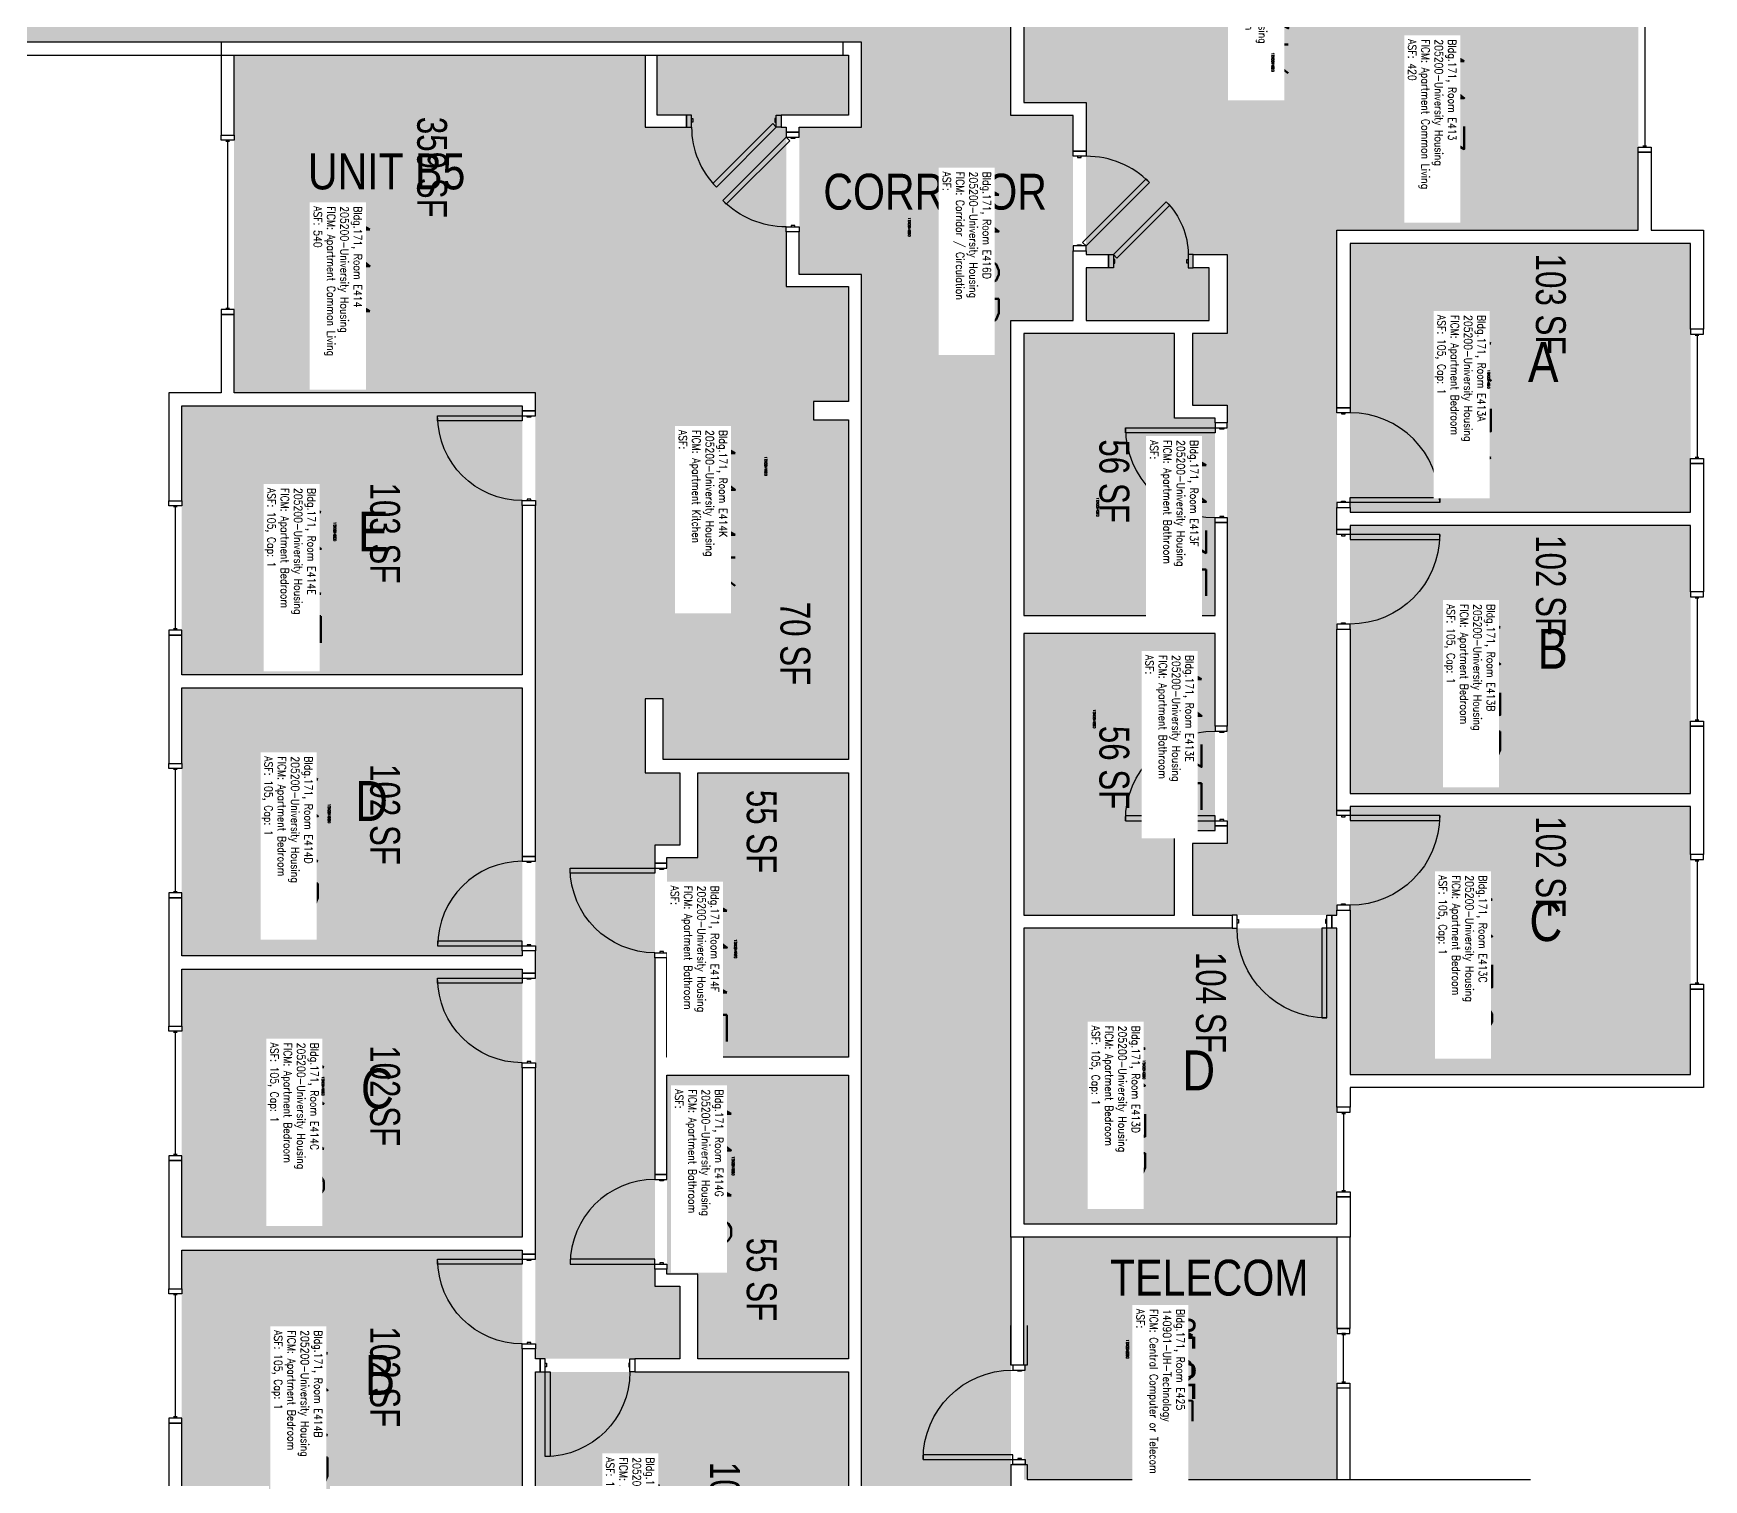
# Model space of a CAD drawing. Header units: inches. Extents: x 9163 to 12690, y -254 to 1288.
# Drawn here: x 12019 to 12690, y 372 to 953 of the extents above; entities that cross this region are included whole.
import ezdxf
from ezdxf.enums import TextEntityAlignment as Align

# ---------------------------------------------------------------- set-up
doc = ezdxf.new("R2010")
doc.units = ezdxf.units.IN
doc.header["$LTSCALE"] = 48
doc.header["$MEASUREMENT"] = 0
for name, color, linetype in [('A-AREA-IDEN', 1, 'Continuous'), ('A-DOOR', 2, 'Continuous'), ('A-GLAZ', 1, 'Continuous'), ('A-IDEN-RNUM', 7, 'Continuous'), ('A-IDEN-SNUM', 4, 'Continuous'), ('A-IDEN-VNUM', 4, 'Continuous'), ('A-ROOM', 1, 'Continuous'), ('A-WALL', 5, 'Continuous'), ('AREA-TEXT', 3, 'Continuous'), ('Rooms-Category-Color', 7, 'Continuous'), ('Rooms-College-Color', 7, 'Continuous'), ('Rooms-Department-Color', 7, 'Continuous'), ('Rooms-Division-Color', 7, 'Continuous'), ('Rooms-Information', 7, 'Continuous')]:
    doc.layers.add(name, color=color, linetype=linetype)
doc.styles.add('AREA', font='arial.ttf', dxfattribs={"width": 0.75, "height": 12})
doc.styles.add('ROOMSNUMBER', font='txt.shx', dxfattribs={"height": 0.03})
doc.styles.add('ROOMVNUMBER', font='simplex.shx', dxfattribs={"width": 0.85})
doc.styles.get("Standard").update_dxf_attribs({"font": 'ARIALN.TTF'})

msp = doc.modelspace()

# ---------------------------------------------------------------- hatches: boundary and pattern name
h = msp.add_hatch()
h.set_pattern_fill('ANSI31', color=256, style=0)
h.set_pattern_definition([(45, (13062.42635, 410.27494), (0.088388348, -0.088388348), [])])
h.paths.add_polyline_path([(12478.48, 741.74), (12478.48, 800.48), (12469.27, 800.48), (12469.27, 741.74)], flags=9)
at = {"layer": 'Rooms-Category-Color', "true_color": 0xadadad}
msp.add_hatch(color=253, dxfattribs=at).paths.add_polyline_path([(11567.83, 967.26), (11567.83, 967.26), (11573.08, 967.26), (11573.08, 955.26), (11586.08, 955.26), (11586.08, 949.26), (11718.14, 949.26), (11718.14, 925.25), (11979.46, 925.25), (11979.46, 949.26), (12351.33, 949.26), (12351.33, 915.16), (12326.33, 915.16), (12326.33, 856.04), (12351.33, 856.04), (12351.33, 233.63), (12411.33, 233.63), (12411.33, 271.26), (12411.33, 837.54), (12436.33, 837.54), (12436.33, 919.86), (12411.33, 919.86), (12411.33, 1009.26), (12297.55, 1009.26), (12297.55, 1034.26), (12215.23, 1034.26), (12215.23, 1009.26), (12031.19, 1009.26), (12031.19, 1034.26), (11948.87, 1034.26), (11948.87, 1009.26), (11567.83, 1009.26)])
at = {"layer": 'Rooms-Category-Color', "true_color": 0x728ef3}
for points in [[(12416.58, 925.11), (12546.71, 925.11), (12546.71, 995.26), (12532.08, 995.26), (12532.08, 1009.26), (12416.58, 1009.26)], [(12546.71, 1009.26), (12546.71, 925.11), (12441.58, 925.11), (12441.58, 863.99), (12450.53, 863.99), (12450.53, 858.74), (12441.58, 858.74), (12441.58, 837.54), (12490.96, 837.54), (12490.96, 858.74), (12484.53, 858.74), (12484.53, 863.99), (12498.21, 863.99), (12498.21, 832.29), (12484.33, 832.29), (12484.33, 803.54), (12498.21, 803.54), (12498.21, 627.51), (12484.33, 627.51), (12484.33, 598.76), (12542.33, 598.76), (12542.33, 873.76), (12663.33, 873.76), (12663.33, 1009.26)], [(12220.33, 420.63), (12220.33, 808.51), (12099.33, 808.51), (12099.33, 944.01), (12264.46, 944.01), (12264.46, 915.16), (12281.08, 915.16), (12281.08, 920.04), (12269.33, 920.04), (12269.33, 944.01), (12346.08, 944.01), (12346.08, 920.04), (12319.08, 920.04), (12319.08, 915.16), (12321.08, 915.16), (12321.08, 851.16), (12346.08, 851.16), (12346.08, 804.96), (12332.08, 804.96), (12332.08, 797.71), (12271.72, 797.71), (12271.72, 685.59), (12264.47, 685.59), (12264.47, 655.96), (12278.33, 655.96), (12278.33, 626.83), (12268.33, 626.83), (12268.33, 449.76), (12278.33, 449.76), (12278.33, 420.63)], [(12684.33, 760.51), (12684.33, 868.51), (12547.58, 868.51), (12547.58, 760.51), (12683.89, 760.52)], [(12416.58, 719.16), (12416.58, 832.29), (12477.08, 832.29), (12477.08, 798.29), (12493.33, 798.29), (12493.33, 719.15)], [(12078.33, 695.26), (12078.33, 803.26), (12215.08, 803.26), (12215.08, 695.26), (12078.77, 695.27)], [(12346.08, 797.71), (12346.08, 661.21), (12271.72, 661.21), (12271.72, 797.71)], [(12684.33, 647.63), (12684.33, 755.26), (12547.6, 755.27), (12547.58, 647.63), (12683.89, 647.64)], [(12493.33, 632.77), (12493.33, 711.9), (12416.58, 711.9), (12416.58, 598.77), (12477.08, 598.76), (12477.08, 632.76)], [(12078.33, 582.38), (12078.33, 690.01), (12215.07, 690.02), (12215.08, 582.38), (12078.77, 582.39)], [(12346.08, 541.77), (12346.08, 655.96), (12285.58, 655.96), (12285.58, 621.96), (12273.21, 621.96), (12273.21, 541.77)], [(12684.33, 642.38), (12684.33, 534.76), (12547.58, 534.76), (12547.6, 642.39), (12683.89, 642.39)], [(12416.58, 474.77), (12542.33, 474.76), (12542.33, 593.51), (12416.58, 593.51)], [(12078.33, 577.13), (12078.33, 469.51), (12215.08, 469.51), (12215.07, 577.14), (12078.77, 577.14)], [(12273.21, 454.63), (12273.21, 534.52), (12346.08, 534.52), (12346.08, 420.64), (12285.58, 420.62), (12285.58, 454.63)], [(12078.33, 464.26), (12078.33, 356.63), (12215.08, 356.63), (12215.07, 464.27), (12078.77, 464.27)], [(12346.08, 296.64), (12220.33, 296.63), (12220.33, 415.38), (12346.08, 415.38)]]:
    msp.add_hatch(color=171, dxfattribs=at).paths.add_polyline_path(points)
at = {"layer": 'Rooms-Category-Color', "true_color": 0xe3c5e1}
msp.add_hatch(color=254, dxfattribs=at).paths.add_polyline_path([(12416.58, 469.51), (12542.33, 469.51), (12542.33, 372.13), (12416.58, 372.13)])
at = {"layer": 'Rooms-College-Color', "true_color": 0xadadad}
for points in [[(11567.83, 967.26), (11567.83, 967.26), (11573.08, 967.26), (11573.08, 955.26), (11586.08, 955.26), (11586.08, 949.26), (11718.14, 949.26), (11718.14, 925.25), (11979.46, 925.25), (11979.46, 949.26), (12351.33, 949.26), (12351.33, 915.16), (12326.33, 915.16), (12326.33, 856.04), (12351.33, 856.04), (12351.33, 233.63), (12411.33, 233.63), (12411.33, 271.26), (12411.33, 837.54), (12436.33, 837.54), (12436.33, 919.86), (12411.33, 919.86), (12411.33, 1009.26), (12297.55, 1009.26), (12297.55, 1034.26), (12215.23, 1034.26), (12215.23, 1009.26), (12031.19, 1009.26), (12031.19, 1034.26), (11948.87, 1034.26), (11948.87, 1009.26), (11567.83, 1009.26)], [(12416.58, 925.11), (12546.71, 925.11), (12546.71, 995.26), (12532.08, 995.26), (12532.08, 1009.26), (12416.58, 1009.26)], [(12546.71, 1009.26), (12546.71, 925.11), (12441.58, 925.11), (12441.58, 863.99), (12450.53, 863.99), (12450.53, 858.74), (12441.58, 858.74), (12441.58, 837.54), (12490.96, 837.54), (12490.96, 858.74), (12484.53, 858.74), (12484.53, 863.99), (12498.21, 863.99), (12498.21, 832.29), (12484.33, 832.29), (12484.33, 803.54), (12498.21, 803.54), (12498.21, 627.51), (12484.33, 627.51), (12484.33, 598.76), (12542.33, 598.76), (12542.33, 873.76), (12663.33, 873.76), (12663.33, 1009.26)], [(12220.33, 420.63), (12220.33, 808.51), (12099.33, 808.51), (12099.33, 944.01), (12264.46, 944.01), (12264.46, 915.16), (12281.08, 915.16), (12281.08, 920.04), (12269.33, 920.04), (12269.33, 944.01), (12346.08, 944.01), (12346.08, 920.04), (12319.08, 920.04), (12319.08, 915.16), (12321.08, 915.16), (12321.08, 851.16), (12346.08, 851.16), (12346.08, 804.96), (12332.08, 804.96), (12332.08, 797.71), (12271.72, 797.71), (12271.72, 685.59), (12264.47, 685.59), (12264.47, 655.96), (12278.33, 655.96), (12278.33, 626.83), (12268.33, 626.83), (12268.33, 449.76), (12278.33, 449.76), (12278.33, 420.63)], [(12684.33, 760.51), (12684.33, 868.51), (12547.58, 868.51), (12547.58, 760.51), (12683.89, 760.52)], [(12416.58, 719.16), (12416.58, 832.29), (12477.08, 832.29), (12477.08, 798.29), (12493.33, 798.29), (12493.33, 719.15)], [(12078.33, 695.26), (12078.33, 803.26), (12215.08, 803.26), (12215.08, 695.26), (12078.77, 695.27)], [(12346.08, 797.71), (12346.08, 661.21), (12271.72, 661.21), (12271.72, 797.71)], [(12684.33, 647.63), (12684.33, 755.26), (12547.6, 755.27), (12547.58, 647.63), (12683.89, 647.64)], [(12493.33, 632.77), (12493.33, 711.9), (12416.58, 711.9), (12416.58, 598.77), (12477.08, 598.76), (12477.08, 632.76)], [(12078.33, 582.38), (12078.33, 690.01), (12215.07, 690.02), (12215.08, 582.38), (12078.77, 582.39)], [(12346.08, 541.77), (12346.08, 655.96), (12285.58, 655.96), (12285.58, 621.96), (12273.21, 621.96), (12273.21, 541.77)], [(12684.33, 642.38), (12684.33, 534.76), (12547.58, 534.76), (12547.6, 642.39), (12683.89, 642.39)], [(12416.58, 474.77), (12542.33, 474.76), (12542.33, 593.51), (12416.58, 593.51)], [(12078.33, 577.13), (12078.33, 469.51), (12215.08, 469.51), (12215.07, 577.14), (12078.77, 577.14)], [(12273.21, 454.63), (12273.21, 534.52), (12346.08, 534.52), (12346.08, 420.64), (12285.58, 420.62), (12285.58, 454.63)], [(12078.33, 464.26), (12078.33, 356.63), (12215.08, 356.63), (12215.07, 464.27), (12078.77, 464.27)], [(12416.58, 469.51), (12542.33, 469.51), (12542.33, 372.13), (12416.58, 372.13)], [(12346.08, 296.64), (12220.33, 296.63), (12220.33, 415.38), (12346.08, 415.38)]]:
    msp.add_hatch(color=253, dxfattribs=at).paths.add_polyline_path(points)
at = {"layer": 'Rooms-Department-Color', "true_color": 0xacacac}
msp.add_hatch(color=253, dxfattribs=at).paths.add_polyline_path([(11567.83, 967.26), (11567.83, 967.26), (11573.08, 967.26), (11573.08, 955.26), (11586.08, 955.26), (11586.08, 949.26), (11718.14, 949.26), (11718.14, 925.25), (11979.46, 925.25), (11979.46, 949.26), (12351.33, 949.26), (12351.33, 915.16), (12326.33, 915.16), (12326.33, 856.04), (12351.33, 856.04), (12351.33, 233.63), (12411.33, 233.63), (12411.33, 271.26), (12411.33, 837.54), (12436.33, 837.54), (12436.33, 919.86), (12411.33, 919.86), (12411.33, 1009.26), (12297.55, 1009.26), (12297.55, 1034.26), (12215.23, 1034.26), (12215.23, 1009.26), (12031.19, 1009.26), (12031.19, 1034.26), (11948.87, 1034.26), (11948.87, 1009.26), (11567.83, 1009.26)])
at = {"layer": 'Rooms-Department-Color', "true_color": 0x604aed}
for points in [[(12416.58, 925.11), (12546.71, 925.11), (12546.71, 995.26), (12532.08, 995.26), (12532.08, 1009.26), (12416.58, 1009.26)], [(12546.71, 1009.26), (12546.71, 925.11), (12441.58, 925.11), (12441.58, 863.99), (12450.53, 863.99), (12450.53, 858.74), (12441.58, 858.74), (12441.58, 837.54), (12490.96, 837.54), (12490.96, 858.74), (12484.53, 858.74), (12484.53, 863.99), (12498.21, 863.99), (12498.21, 832.29), (12484.33, 832.29), (12484.33, 803.54), (12498.21, 803.54), (12498.21, 627.51), (12484.33, 627.51), (12484.33, 598.76), (12542.33, 598.76), (12542.33, 873.76), (12663.33, 873.76), (12663.33, 1009.26)], [(12220.33, 420.63), (12220.33, 808.51), (12099.33, 808.51), (12099.33, 944.01), (12264.46, 944.01), (12264.46, 915.16), (12281.08, 915.16), (12281.08, 920.04), (12269.33, 920.04), (12269.33, 944.01), (12346.08, 944.01), (12346.08, 920.04), (12319.08, 920.04), (12319.08, 915.16), (12321.08, 915.16), (12321.08, 851.16), (12346.08, 851.16), (12346.08, 804.96), (12332.08, 804.96), (12332.08, 797.71), (12271.72, 797.71), (12271.72, 685.59), (12264.47, 685.59), (12264.47, 655.96), (12278.33, 655.96), (12278.33, 626.83), (12268.33, 626.83), (12268.33, 449.76), (12278.33, 449.76), (12278.33, 420.63)], [(12684.33, 760.51), (12684.33, 868.51), (12547.58, 868.51), (12547.58, 760.51), (12683.89, 760.52)], [(12416.58, 719.16), (12416.58, 832.29), (12477.08, 832.29), (12477.08, 798.29), (12493.33, 798.29), (12493.33, 719.15)], [(12078.33, 695.26), (12078.33, 803.26), (12215.08, 803.26), (12215.08, 695.26), (12078.77, 695.27)], [(12346.08, 797.71), (12346.08, 661.21), (12271.72, 661.21), (12271.72, 797.71)], [(12684.33, 647.63), (12684.33, 755.26), (12547.6, 755.27), (12547.58, 647.63), (12683.89, 647.64)], [(12493.33, 632.77), (12493.33, 711.9), (12416.58, 711.9), (12416.58, 598.77), (12477.08, 598.76), (12477.08, 632.76)], [(12078.33, 582.38), (12078.33, 690.01), (12215.07, 690.02), (12215.08, 582.38), (12078.77, 582.39)], [(12346.08, 541.77), (12346.08, 655.96), (12285.58, 655.96), (12285.58, 621.96), (12273.21, 621.96), (12273.21, 541.77)], [(12684.33, 642.38), (12684.33, 534.76), (12547.58, 534.76), (12547.6, 642.39), (12683.89, 642.39)], [(12416.58, 474.77), (12542.33, 474.76), (12542.33, 593.51), (12416.58, 593.51)], [(12078.33, 577.13), (12078.33, 469.51), (12215.08, 469.51), (12215.07, 577.14), (12078.77, 577.14)], [(12273.21, 454.63), (12273.21, 534.52), (12346.08, 534.52), (12346.08, 420.64), (12285.58, 420.62), (12285.58, 454.63)], [(12078.33, 464.26), (12078.33, 356.63), (12215.08, 356.63), (12215.07, 464.27), (12078.77, 464.27)], [(12416.58, 469.51), (12542.33, 469.51), (12542.33, 372.13), (12416.58, 372.13)], [(12346.08, 296.64), (12220.33, 296.63), (12220.33, 415.38), (12346.08, 415.38)]]:
    msp.add_hatch(color=173, dxfattribs=at).paths.add_polyline_path(points)
at = {"layer": 'Rooms-Division-Color', "true_color": 0xadadad}
msp.add_hatch(color=253, dxfattribs=at).paths.add_polyline_path([(11567.83, 967.26), (11567.83, 967.26), (11573.08, 967.26), (11573.08, 955.26), (11586.08, 955.26), (11586.08, 949.26), (11718.14, 949.26), (11718.14, 925.25), (11979.46, 925.25), (11979.46, 949.26), (12351.33, 949.26), (12351.33, 915.16), (12326.33, 915.16), (12326.33, 856.04), (12351.33, 856.04), (12351.33, 233.63), (12411.33, 233.63), (12411.33, 271.26), (12411.33, 837.54), (12436.33, 837.54), (12436.33, 919.86), (12411.33, 919.86), (12411.33, 1009.26), (12297.55, 1009.26), (12297.55, 1034.26), (12215.23, 1034.26), (12215.23, 1009.26), (12031.19, 1009.26), (12031.19, 1034.26), (11948.87, 1034.26), (11948.87, 1009.26), (11567.83, 1009.26)])
at = {"layer": 'Rooms-Division-Color', "true_color": 0x604aed}
for points in [[(12416.58, 925.11), (12546.71, 925.11), (12546.71, 995.26), (12532.08, 995.26), (12532.08, 1009.26), (12416.58, 1009.26)], [(12546.71, 1009.26), (12546.71, 925.11), (12441.58, 925.11), (12441.58, 863.99), (12450.53, 863.99), (12450.53, 858.74), (12441.58, 858.74), (12441.58, 837.54), (12490.96, 837.54), (12490.96, 858.74), (12484.53, 858.74), (12484.53, 863.99), (12498.21, 863.99), (12498.21, 832.29), (12484.33, 832.29), (12484.33, 803.54), (12498.21, 803.54), (12498.21, 627.51), (12484.33, 627.51), (12484.33, 598.76), (12542.33, 598.76), (12542.33, 873.76), (12663.33, 873.76), (12663.33, 1009.26)], [(12220.33, 420.63), (12220.33, 808.51), (12099.33, 808.51), (12099.33, 944.01), (12264.46, 944.01), (12264.46, 915.16), (12281.08, 915.16), (12281.08, 920.04), (12269.33, 920.04), (12269.33, 944.01), (12346.08, 944.01), (12346.08, 920.04), (12319.08, 920.04), (12319.08, 915.16), (12321.08, 915.16), (12321.08, 851.16), (12346.08, 851.16), (12346.08, 804.96), (12332.08, 804.96), (12332.08, 797.71), (12271.72, 797.71), (12271.72, 685.59), (12264.47, 685.59), (12264.47, 655.96), (12278.33, 655.96), (12278.33, 626.83), (12268.33, 626.83), (12268.33, 449.76), (12278.33, 449.76), (12278.33, 420.63)], [(12684.33, 760.51), (12684.33, 868.51), (12547.58, 868.51), (12547.58, 760.51), (12683.89, 760.52)], [(12416.58, 719.16), (12416.58, 832.29), (12477.08, 832.29), (12477.08, 798.29), (12493.33, 798.29), (12493.33, 719.15)], [(12078.33, 695.26), (12078.33, 803.26), (12215.08, 803.26), (12215.08, 695.26), (12078.77, 695.27)], [(12346.08, 797.71), (12346.08, 661.21), (12271.72, 661.21), (12271.72, 797.71)], [(12684.33, 647.63), (12684.33, 755.26), (12547.6, 755.27), (12547.58, 647.63), (12683.89, 647.64)], [(12493.33, 632.77), (12493.33, 711.9), (12416.58, 711.9), (12416.58, 598.77), (12477.08, 598.76), (12477.08, 632.76)], [(12078.33, 582.38), (12078.33, 690.01), (12215.07, 690.02), (12215.08, 582.38), (12078.77, 582.39)], [(12346.08, 541.77), (12346.08, 655.96), (12285.58, 655.96), (12285.58, 621.96), (12273.21, 621.96), (12273.21, 541.77)], [(12684.33, 642.38), (12684.33, 534.76), (12547.58, 534.76), (12547.6, 642.39), (12683.89, 642.39)], [(12416.58, 474.77), (12542.33, 474.76), (12542.33, 593.51), (12416.58, 593.51)], [(12078.33, 577.13), (12078.33, 469.51), (12215.08, 469.51), (12215.07, 577.14), (12078.77, 577.14)], [(12273.21, 454.63), (12273.21, 534.52), (12346.08, 534.52), (12346.08, 420.64), (12285.58, 420.62), (12285.58, 454.63)], [(12078.33, 464.26), (12078.33, 356.63), (12215.08, 356.63), (12215.07, 464.27), (12078.77, 464.27)], [(12416.58, 469.51), (12542.33, 469.51), (12542.33, 372.13), (12416.58, 372.13)], [(12346.08, 296.64), (12220.33, 296.63), (12220.33, 415.38), (12346.08, 415.38)]]:
    msp.add_hatch(color=173, dxfattribs=at).paths.add_polyline_path(points)

# ---------------------------------------------------------------- linework, layer by layer
at = {"layer": 'A-DOOR'}
for points in [[(12283.08, 920.04), (12281.08, 920.04), (12281.08, 915.16), (12283.08, 915.16)], [(12317.08, 920.04), (12319.08, 920.04), (12319.08, 915.16), (12317.08, 915.16)], [(12283.08, 918.66), (12283.58, 918.66), (12283.58, 917.16), (12283.08, 917.16)], [(12317.08, 915.16), (12315.67, 916.58), (12291.63, 892.53), (12293.04, 891.12)], [(12317.08, 918.66), (12316.58, 918.66), (12316.58, 917.16), (12317.08, 917.16)], [(12326.33, 911.13), (12326.33, 913.13), (12321.08, 913.13), (12321.08, 911.13)], [(12321.08, 911.13), (12322.5, 909.72), (12297.04, 884.26), (12295.63, 885.68)], [(12324.58, 911.13), (12324.58, 910.63), (12323.08, 910.63), (12323.08, 911.13)], [(12436.33, 903.48), (12436.33, 905.48), (12441.58, 905.48), (12441.58, 903.48)], [(12438.08, 903.48), (12438.08, 902.98), (12439.58, 902.98), (12439.58, 903.48)], [(12441.58, 867.48), (12440.17, 868.89), (12465.62, 894.35), (12467.04, 892.93)], [(12452.53, 863.99), (12453.95, 862.57), (12475.16, 883.79), (12473.75, 885.2)], [(12326.33, 875.13), (12326.33, 873.13), (12321.08, 873.13), (12321.08, 875.13)], [(12324.58, 875.13), (12324.58, 875.63), (12323.08, 875.63), (12323.08, 875.13)], [(12436.33, 867.48), (12436.33, 865.48), (12441.58, 865.48), (12441.58, 867.48)], [(12438.08, 867.48), (12438.08, 867.98), (12439.58, 867.98), (12439.58, 867.48)], [(12452.53, 858.74), (12450.53, 858.74), (12450.53, 863.99), (12452.53, 863.99)], [(12452.53, 860.49), (12453.03, 860.49), (12453.03, 861.99), (12452.53, 861.99)], [(12482.53, 860.49), (12482.03, 860.49), (12482.03, 861.99), (12482.53, 861.99)], [(12482.53, 858.74), (12484.53, 858.74), (12484.53, 863.99), (12482.53, 863.99)], [(12215.08, 799.26), (12215.08, 797.26), (12181.08, 797.26), (12181.08, 799.26)], [(12220.33, 799.26), (12220.33, 801.26), (12215.08, 801.26), (12215.08, 799.26)], [(12218.58, 799.26), (12218.58, 798.76), (12217.08, 798.76), (12217.08, 799.26)], [(12542.33, 800.51), (12542.33, 802.51), (12547.58, 802.51), (12547.58, 800.51)], [(12544.08, 800.51), (12544.08, 800.01), (12545.58, 800.01), (12545.58, 800.51)], [(12493.33, 794.4), (12493.33, 792.4), (12457.33, 792.4), (12457.33, 794.4)], [(12498.21, 794.4), (12498.21, 796.4), (12493.33, 796.4), (12493.33, 794.4)], [(12496.83, 794.4), (12496.83, 793.9), (12495.33, 793.9), (12495.33, 794.4)], [(12220.33, 765.26), (12220.33, 763.26), (12215.08, 763.26), (12215.08, 765.26)], [(12218.58, 765.26), (12218.58, 765.76), (12217.08, 765.76), (12217.08, 765.26)], [(12544.08, 764.51), (12544.08, 765.01), (12545.58, 765.01), (12545.58, 764.51)], [(12547.58, 764.51), (12547.58, 766.51), (12583.58, 766.51), (12583.58, 764.51)], [(12498.21, 758.4), (12498.21, 756.4), (12493.33, 756.4), (12493.33, 758.4)], [(12496.83, 758.4), (12496.83, 758.9), (12495.33, 758.9), (12495.33, 758.4)], [(12542.33, 764.51), (12542.33, 762.51), (12547.58, 762.51), (12547.58, 764.51)], [(12542.33, 751.63), (12542.33, 753.63), (12547.58, 753.63), (12547.58, 751.63)], [(12544.08, 751.63), (12544.08, 751.13), (12545.58, 751.13), (12545.58, 751.63)], [(12547.58, 751.63), (12547.58, 749.63), (12583.58, 749.63), (12583.58, 751.63)], [(12542.33, 715.63), (12542.33, 713.63), (12547.58, 713.63), (12547.58, 715.63)], [(12544.08, 715.63), (12544.08, 716.13), (12545.58, 716.13), (12545.58, 715.63)], [(12498.21, 672.65), (12498.21, 674.65), (12493.33, 674.65), (12493.33, 672.65)], [(12496.83, 672.65), (12496.83, 672.15), (12495.33, 672.15), (12495.33, 672.65)], [(12493.33, 636.65), (12493.33, 638.65), (12457.33, 638.65), (12457.33, 636.65)], [(12542.33, 638.76), (12542.33, 640.76), (12547.58, 640.76), (12547.58, 638.76)], [(12544.08, 638.76), (12544.08, 638.26), (12545.58, 638.26), (12545.58, 638.76)], [(12547.58, 638.76), (12547.58, 636.76), (12583.58, 636.76), (12583.58, 638.76)], [(12498.21, 636.65), (12498.21, 634.65), (12493.33, 634.65), (12493.33, 636.65)], [(12496.83, 636.65), (12496.83, 637.15), (12495.33, 637.15), (12495.33, 636.65)], [(12220.33, 620.38), (12220.33, 622.38), (12215.08, 622.38), (12215.08, 620.38)], [(12218.58, 620.38), (12218.58, 619.88), (12217.08, 619.88), (12217.08, 620.38)], [(12268.33, 617.66), (12268.33, 615.66), (12234.33, 615.66), (12234.33, 617.66)], [(12273.21, 617.66), (12273.21, 619.66), (12268.33, 619.66), (12268.33, 617.66)], [(12271.83, 617.66), (12271.83, 617.16), (12270.33, 617.16), (12270.33, 617.66)], [(12502.21, 598.76), (12500.21, 598.76), (12500.21, 593.51), (12502.21, 593.51)], [(12538.21, 598.76), (12540.21, 598.76), (12540.21, 593.51), (12538.21, 593.51)], [(12542.33, 602.76), (12542.33, 600.76), (12547.58, 600.76), (12547.58, 602.76)], [(12544.08, 602.76), (12544.08, 603.26), (12545.58, 603.26), (12545.58, 602.76)], [(12502.21, 597.01), (12502.71, 597.01), (12502.71, 595.51), (12502.21, 595.51)], [(12538.21, 593.51), (12536.21, 593.51), (12536.21, 557.51), (12538.21, 557.51)], [(12538.21, 597.01), (12537.71, 597.01), (12537.71, 595.51), (12538.21, 595.51)], [(12215.08, 586.38), (12215.08, 588.38), (12181.08, 588.38), (12181.08, 586.38)], [(12220.33, 586.38), (12220.33, 584.38), (12215.08, 584.38), (12215.08, 586.38)], [(12218.58, 586.38), (12218.58, 586.88), (12217.08, 586.88), (12217.08, 586.38)], [(12273.21, 583.66), (12273.21, 581.66), (12268.33, 581.66), (12268.33, 583.66)], [(12271.83, 583.66), (12271.83, 584.16), (12270.33, 584.16), (12270.33, 583.66)], [(12215.08, 573.51), (12215.08, 571.51), (12181.08, 571.51), (12181.08, 573.51)], [(12220.33, 573.51), (12220.33, 575.51), (12215.08, 575.51), (12215.08, 573.51)], [(12218.58, 573.51), (12218.58, 573.01), (12217.08, 573.01), (12217.08, 573.51)], [(12220.33, 539.51), (12220.33, 537.51), (12215.08, 537.51), (12215.08, 539.51)], [(12218.58, 539.51), (12218.58, 540.01), (12217.08, 540.01), (12217.08, 539.51)], [(12273.21, 492.63), (12273.21, 494.63), (12268.33, 494.63), (12268.33, 492.63)], [(12271.83, 492.63), (12271.83, 492.13), (12270.33, 492.13), (12270.33, 492.63)], [(12215.08, 460.63), (12215.08, 458.63), (12181.08, 458.63), (12181.08, 460.63)], [(12220.33, 460.63), (12220.33, 462.63), (12215.08, 462.63), (12215.08, 460.63)], [(12218.58, 460.63), (12218.58, 460.13), (12217.08, 460.13), (12217.08, 460.63)], [(12268.33, 458.63), (12268.33, 460.63), (12234.33, 460.63), (12234.33, 458.63)], [(12273.21, 458.63), (12273.21, 456.63), (12268.33, 456.63), (12268.33, 458.63)], [(12271.83, 458.63), (12271.83, 459.13), (12270.33, 459.13), (12270.33, 458.63)], [(12220.33, 426.63), (12220.33, 424.63), (12215.08, 424.63), (12215.08, 426.63)], [(12218.58, 426.63), (12218.58, 427.13), (12217.08, 427.13), (12217.08, 426.63)], [(12224.33, 420.63), (12222.33, 420.63), (12222.33, 415.38), (12224.33, 415.38)], [(12224.33, 418.88), (12224.83, 418.88), (12224.83, 417.38), (12224.33, 417.38)], [(12258.33, 418.88), (12257.83, 418.88), (12257.83, 417.38), (12258.33, 417.38)], [(12258.33, 420.63), (12260.33, 420.63), (12260.33, 415.38), (12258.33, 415.38)], [(12417.08, 416.13), (12417.08, 418.13), (12412.08, 418.13), (12412.08, 416.13)], [(12415.58, 416.13), (12415.58, 415.63), (12414.08, 415.63), (12414.08, 416.13)], [(12224.33, 415.38), (12226.33, 415.38), (12226.33, 381.38), (12224.33, 381.38)], [(12412.08, 380.13), (12412.08, 382.13), (12376.08, 382.13), (12376.08, 380.13)], [(12417.08, 380.13), (12417.08, 378.13), (12412.08, 378.13), (12412.08, 380.13)], [(12415.58, 380.13), (12415.58, 380.63), (12414.08, 380.63), (12414.08, 380.13)]]:
    msp.add_lwpolyline(points, close=True, dxfattribs=at)
for centre, radius, start, end in [((12317.08, 915.16), 34, 180, 225), ((12441.58, 867.48), 36, 45, 90), ((12547.58, 764.51), 36, 0, 90), ((12493.33, 794.4), 36, 180, 270), ((12215.08, 586.38), 34, 90, 180), ((12268.33, 458.63), 34, 90, 180)]:
    msp.add_arc(centre, radius, start, end, dxfattribs=at)
at = {"layer": 'A-DOOR', "extrusion": (0, 0, -1)}
for centre, radius, start, end in [((-12321.08, 911.13), 36, 270, 315), ((-12452.53, 863.99), 30, 135, 180), ((-12215.08, 799.26), 34, 270, 0), ((-12547.58, 751.63), 36, 180, 270), ((-12493.33, 636.65), 36, 0, 90), ((-12547.58, 638.76), 36, 180, 270), ((-12268.33, 617.66), 34, 270, 0), ((-12538.21, 593.51), 36, 270, 0), ((-12215.08, 573.51), 34, 270, 0), ((-12215.08, 460.63), 34, 270, 0), ((-12412.08, 380.13), 36, 360, 90), ((-12224.33, 415.38), 34, 180, 270)]:
    msp.add_arc(centre, radius, start, end, dxfattribs=at)
at = {"layer": 'A-GLAZ'}
for p, q in [((12665.96, 974.64), (12665.96, 907.64)), ((12097.46, 909.39), (12095.96, 909.39)), ((12096.71, 909.39), (12096.71, 842.39)), ((12665.21, 907.64), (12666.71, 907.64)), ((12097.46, 842.39), (12095.96, 842.39)), ((12686.21, 831.6), (12687.71, 831.6)), ((12686.96, 831.6), (12686.96, 782.6)), ((12686.21, 782.6), (12687.71, 782.6)), ((12076.46, 762.67), (12074.96, 762.67)), ((12075.71, 762.67), (12075.71, 713.67)), ((12686.21, 726.13), (12687.71, 726.13)), ((12686.96, 726.13), (12686.96, 677.13)), ((12076.46, 713.67), (12074.96, 713.67)), ((12686.21, 677.13), (12687.71, 677.13)), ((12076.46, 657.19), (12074.96, 657.19)), ((12075.71, 657.19), (12075.71, 608.19)), ((12686.21, 620.61), (12687.71, 620.61)), ((12686.96, 620.61), (12686.96, 571.61)), ((12076.46, 608.19), (12074.96, 608.19)), ((12686.21, 571.61), (12687.71, 571.61)), ((12076.46, 551.69), (12074.96, 551.69)), ((12075.71, 551.69), (12075.71, 502.69)), ((12544.21, 519.14), (12545.71, 519.14)), ((12544.96, 519.14), (12544.96, 488.14)), ((12076.46, 502.69), (12074.96, 502.69)), ((12544.21, 488.14), (12545.71, 488.14)), ((12076.46, 446.27), (12074.96, 446.27)), ((12075.71, 446.27), (12075.71, 397.27)), ((12547.46, 432.82), (12542.46, 432.82)), ((12542.46, 432.82), (12542.46, 430.82)), ((12542.46, 430.82), (12547.46, 430.82)), ((12545.71, 430.82), (12544.21, 430.82)), ((12544.21, 430.32), (12545.71, 430.32)), ((12544.96, 411.32), (12544.96, 430.32)), ((12547.46, 430.82), (12547.46, 432.82)), ((12542.46, 408.82), (12542.46, 410.82)), ((12542.46, 410.82), (12547.46, 410.82)), ((12544.21, 411.32), (12545.71, 411.32)), ((12544.21, 410.82), (12545.71, 410.82)), ((12547.46, 410.82), (12547.46, 408.82)), ((12547.46, 408.82), (12542.46, 408.82)), ((12076.46, 397.27), (12074.96, 397.27))]:
    msp.add_line(p, q, dxfattribs=at)
for points in [[(12094.08, 909.89), (12094.08, 911.89), (12099.33, 911.89), (12099.33, 909.89)], [(12668.58, 907.14), (12668.58, 905.14), (12663.33, 905.14), (12663.33, 907.14)], [(12094.08, 841.89), (12094.08, 839.89), (12099.33, 839.89), (12099.33, 841.89)], [(12689.58, 832.1), (12689.58, 834.1), (12684.33, 834.1), (12684.33, 832.1)], [(12689.58, 782.1), (12689.58, 780.1), (12684.33, 780.1), (12684.33, 782.1)], [(12073.08, 763.17), (12073.08, 765.17), (12078.33, 765.17), (12078.33, 763.17)], [(12689.58, 726.63), (12689.58, 728.63), (12684.33, 728.63), (12684.33, 726.63)], [(12073.08, 713.17), (12073.08, 711.17), (12078.33, 711.17), (12078.33, 713.17)], [(12689.58, 676.63), (12689.58, 674.63), (12684.33, 674.63), (12684.33, 676.63)], [(12073.08, 657.69), (12073.08, 659.69), (12078.33, 659.69), (12078.33, 657.69)], [(12689.58, 621.11), (12689.58, 623.11), (12684.33, 623.11), (12684.33, 621.11)], [(12073.08, 607.69), (12073.08, 605.69), (12078.33, 605.69), (12078.33, 607.69)], [(12689.58, 571.11), (12689.58, 569.11), (12684.33, 569.11), (12684.33, 571.11)], [(12073.08, 552.19), (12073.08, 554.19), (12078.33, 554.19), (12078.33, 552.19)], [(12547.58, 519.64), (12547.58, 521.64), (12542.33, 521.64), (12542.33, 519.64)], [(12073.08, 502.19), (12073.08, 500.19), (12078.33, 500.19), (12078.33, 502.19)], [(12547.58, 487.64), (12547.58, 485.64), (12542.33, 485.64), (12542.33, 487.64)], [(12073.08, 446.77), (12073.08, 448.77), (12078.33, 448.77), (12078.33, 446.77)], [(12073.08, 396.77), (12073.08, 394.77), (12078.33, 394.77), (12078.33, 396.77)]]:
    msp.add_lwpolyline(points, close=True, dxfattribs=at)
at = {"layer": 'A-WALL'}
for p, q in [((12411.33, 919.86), (12411.33, 1014.51)), ((12416.58, 1009.26), (12416.58, 925.11)), ((12343.97, 949.26), (11979.46, 949.26)), ((12094.08, 949.26), (12094.08, 911.89)), ((12351.33, 949.26), (12094.08, 949.26)), ((12343.97, 944.01), (12343.97, 949.26)), ((12351.33, 915.16), (12351.33, 949.26)), ((11984.71, 944.01), (12343.97, 944.01)), ((12099.33, 911.89), (12099.33, 944.01)), ((12099.33, 944.01), (12264.46, 944.01)), ((12264.46, 944.01), (12264.46, 915.16)), ((12269.33, 920.04), (12269.33, 944.01)), ((12269.33, 944.01), (12346.08, 944.01)), ((12346.08, 944.01), (12346.08, 920.04)), ((12281.08, 920.04), (12269.33, 920.04)), ((12281.08, 915.16), (12281.08, 920.04)), ((12346.08, 920.04), (12319.08, 920.04)), ((12319.08, 920.04), (12319.08, 915.16)), ((12436.33, 919.86), (12411.33, 919.86)), ((12416.58, 925.11), (12441.58, 925.11)), ((12436.33, 905.48), (12436.33, 919.86)), ((12441.58, 925.11), (12441.58, 905.48)), ((12264.46, 915.16), (12281.08, 915.16)), ((12319.08, 915.16), (12321.08, 915.16)), ((12321.08, 915.16), (12321.08, 913.13)), ((12321.08, 913.13), (12326.33, 913.13)), ((12326.33, 915.16), (12351.33, 915.16)), ((12326.33, 913.13), (12326.33, 915.16)), ((12094.08, 911.89), (12099.33, 911.89)), ((12441.58, 905.48), (12436.33, 905.48)), ((12663.33, 873.76), (12663.33, 905.14)), ((12663.33, 905.14), (12668.58, 905.14)), ((12668.58, 905.14), (12668.58, 873.76)), ((12321.08, 873.13), (12321.08, 851.16)), ((12326.33, 873.13), (12321.08, 873.13)), ((12326.33, 856.04), (12326.33, 873.13)), ((12542.33, 873.76), (12663.33, 873.76)), ((12542.33, 802.51), (12542.33, 873.76)), ((12668.58, 873.76), (12689.58, 873.76)), ((12689.58, 873.76), (12689.58, 834.1)), ((12436.33, 837.54), (12436.33, 865.48)), ((12436.33, 865.48), (12441.58, 865.48)), ((12441.58, 865.48), (12441.58, 863.99)), ((12684.33, 868.51), (12547.58, 868.51)), ((12547.58, 868.51), (12547.58, 802.51)), ((12684.33, 834.1), (12684.33, 868.51)), ((12441.58, 863.99), (12450.53, 863.99)), ((12450.53, 858.74), (12441.58, 858.74)), ((12441.58, 858.74), (12441.58, 837.54)), ((12450.53, 863.99), (12450.53, 858.74)), ((12484.53, 863.99), (12498.21, 863.99)), ((12484.53, 858.74), (12484.53, 863.99)), ((12490.96, 858.74), (12484.53, 858.74)), ((12490.96, 837.54), (12490.96, 858.74)), ((12498.21, 863.99), (12498.21, 832.29)), ((12351.33, 856.04), (12326.33, 856.04)), ((12351.33, 420.01), (12351.33, 856.04)), ((12321.08, 851.16), (12346.08, 851.16)), ((12346.08, 851.16), (12346.08, 804.96)), ((12094.08, 839.89), (12094.08, 808.51)), ((12099.33, 839.89), (12094.08, 839.89)), ((12099.33, 808.51), (12099.33, 839.89)), ((12411.33, 598.13), (12411.33, 837.54)), ((12411.33, 837.54), (12436.33, 837.54)), ((12416.58, 832.29), (12416.58, 719.15)), ((12477.08, 832.29), (12416.58, 832.29)), ((12441.58, 837.54), (12490.96, 837.54)), ((12477.08, 798.29), (12477.08, 832.29)), ((12484.33, 832.29), (12484.33, 803.54)), ((12498.21, 832.29), (12484.33, 832.29)), ((12689.58, 834.1), (12684.33, 834.1)), ((12073.08, 808.51), (12073.08, 765.17)), ((12094.08, 808.51), (12073.08, 808.51)), ((12220.33, 808.51), (12099.33, 808.51)), ((12220.33, 801.26), (12220.33, 808.51)), ((12078.33, 765.17), (12078.33, 803.26)), ((12078.33, 803.26), (12215.08, 803.26)), ((12215.08, 803.26), (12215.08, 801.26)), ((12215.08, 801.26), (12220.33, 801.26)), ((12346.08, 804.96), (12332.08, 804.96)), ((12332.08, 804.96), (12332.08, 797.71)), ((12484.33, 803.54), (12498.21, 803.54)), ((12498.21, 803.54), (12498.21, 796.4)), ((12547.58, 802.51), (12542.33, 802.51)), ((12332.08, 797.71), (12346.08, 797.71)), ((12346.08, 797.71), (12346.08, 661.21)), ((12493.33, 798.29), (12477.08, 798.29)), ((12493.33, 796.4), (12493.33, 798.29)), ((12498.21, 796.4), (12493.33, 796.4)), ((12684.33, 760.51), (12684.33, 780.1)), ((12684.33, 780.1), (12689.58, 780.1)), ((12689.58, 780.1), (12689.58, 728.63)), ((12073.08, 765.17), (12078.33, 765.17)), ((12215.08, 763.26), (12215.08, 695.26)), ((12220.33, 763.26), (12215.08, 763.26)), ((12220.33, 622.38), (12220.33, 763.26)), ((12542.33, 753.63), (12542.33, 762.51)), ((12542.33, 762.51), (12547.58, 762.51)), ((12547.58, 762.51), (12547.58, 760.51)), ((12547.58, 760.51), (12684.33, 760.51)), ((12493.33, 719.15), (12493.33, 756.4)), ((12493.33, 756.4), (12498.21, 756.4)), ((12498.21, 756.4), (12498.21, 674.65)), ((12547.58, 753.63), (12542.33, 753.63)), ((12684.33, 755.26), (12547.58, 755.26)), ((12547.58, 755.26), (12547.58, 753.63)), ((12684.33, 728.63), (12684.33, 755.26)), ((12689.58, 728.63), (12684.33, 728.63)), ((12416.58, 719.15), (12493.33, 719.15)), ((12073.08, 711.17), (12073.08, 659.69)), ((12078.33, 711.17), (12073.08, 711.17)), ((12078.33, 695.26), (12078.33, 711.17)), ((12493.33, 711.9), (12416.58, 711.9)), ((12416.58, 711.9), (12416.58, 598.76)), ((12493.33, 674.65), (12493.33, 711.9)), ((12542.33, 640.76), (12542.33, 713.63)), ((12542.33, 713.63), (12547.58, 713.63)), ((12547.58, 713.63), (12547.58, 647.63)), ((12215.08, 695.26), (12078.33, 695.26)), ((12078.33, 659.69), (12078.33, 690.01)), ((12078.33, 690.01), (12215.08, 690.01)), ((12215.08, 690.01), (12215.08, 622.38)), ((12271.72, 685.59), (12264.47, 685.59)), ((12264.47, 685.59), (12264.47, 655.96)), ((12271.72, 661.21), (12271.72, 685.59)), ((12498.21, 674.65), (12493.33, 674.65)), ((12684.33, 647.63), (12684.33, 674.63)), ((12684.33, 674.63), (12689.58, 674.63)), ((12689.58, 674.63), (12689.58, 623.11)), ((12073.08, 659.69), (12078.33, 659.69)), ((12346.08, 661.21), (12271.72, 661.21)), ((12264.47, 655.96), (12278.33, 655.96)), ((12278.33, 655.96), (12278.33, 626.83)), ((12285.58, 621.96), (12285.58, 655.96)), ((12285.58, 655.96), (12346.08, 655.96)), ((12346.08, 655.96), (12346.08, 541.77)), ((12547.58, 647.63), (12684.33, 647.63)), ((12547.58, 640.76), (12542.33, 640.76)), ((12684.33, 642.38), (12547.58, 642.38)), ((12547.58, 642.38), (12547.58, 640.76)), ((12684.33, 623.11), (12684.33, 642.38)), ((12477.08, 632.76), (12493.33, 632.76)), ((12477.08, 598.76), (12477.08, 632.76)), ((12493.33, 632.76), (12493.33, 634.65)), ((12493.33, 634.65), (12498.21, 634.65)), ((12498.21, 634.65), (12498.21, 627.51)), ((12268.33, 626.83), (12268.33, 619.66)), ((12278.33, 626.83), (12268.33, 626.83)), ((12498.21, 627.51), (12484.33, 627.51)), ((12484.33, 627.51), (12484.33, 598.76)), ((12215.08, 622.38), (12220.33, 622.38)), ((12268.33, 619.66), (12273.21, 619.66)), ((12273.21, 619.66), (12273.21, 621.96)), ((12273.21, 621.96), (12285.58, 621.96)), ((12689.58, 623.11), (12684.33, 623.11)), ((12078.33, 605.69), (12073.08, 605.69)), ((12073.08, 605.69), (12073.08, 554.19)), ((12078.33, 582.38), (12078.33, 605.69)), ((12411.33, 469.51), (12411.33, 598.13)), ((12416.58, 598.76), (12477.08, 598.76)), ((12484.33, 598.76), (12497.58, 598.76)), ((12497.58, 598.76), (12500.21, 598.76)), ((12500.21, 598.76), (12500.21, 593.51)), ((12540.21, 598.76), (12542.33, 598.76)), ((12540.21, 593.51), (12540.21, 598.76)), ((12542.33, 598.76), (12542.33, 600.76)), ((12542.33, 600.76), (12547.58, 600.76)), ((12547.58, 600.76), (12547.58, 534.76)), ((12416.58, 593.51), (12416.58, 474.76)), ((12497.58, 593.51), (12416.58, 593.51)), ((12500.21, 593.51), (12497.58, 593.51)), ((12542.33, 593.51), (12540.21, 593.51)), ((12542.33, 530.13), (12542.33, 593.51)), ((12220.33, 584.38), (12215.08, 584.38)), ((12215.08, 584.38), (12215.08, 582.38)), ((12220.33, 575.51), (12220.33, 584.38)), ((12215.08, 582.38), (12078.33, 582.38)), ((12078.33, 554.19), (12078.33, 577.13)), ((12078.33, 577.13), (12215.08, 577.13)), ((12215.08, 577.13), (12215.08, 575.51)), ((12268.33, 581.66), (12268.33, 494.63)), ((12273.21, 581.66), (12268.33, 581.66)), ((12273.21, 541.77), (12273.21, 581.66)), ((12215.08, 575.51), (12220.33, 575.51)), ((12684.33, 534.76), (12684.33, 569.11)), ((12684.33, 569.11), (12689.58, 569.11)), ((12689.58, 569.11), (12689.58, 529.51)), ((12073.08, 554.19), (12078.33, 554.19)), ((12215.08, 537.51), (12215.08, 469.51)), ((12220.33, 537.51), (12215.08, 537.51)), ((12220.33, 462.63), (12220.33, 537.51)), ((12346.08, 541.77), (12273.21, 541.77)), ((12273.21, 494.63), (12273.21, 534.52)), ((12273.21, 534.52), (12346.08, 534.52)), ((12346.08, 534.52), (12346.08, 420.63)), ((12542.33, 521.64), (12542.33, 530.13)), ((12547.58, 534.76), (12684.33, 534.76)), ((12689.58, 529.51), (12547.58, 529.51)), ((12547.58, 529.51), (12547.58, 521.64)), ((12547.58, 521.64), (12542.33, 521.64)), ((12078.33, 500.19), (12073.08, 500.19)), ((12073.08, 500.19), (12073.08, 448.77)), ((12078.33, 469.51), (12078.33, 500.19)), ((12268.33, 494.63), (12273.21, 494.63)), ((12542.33, 474.76), (12542.33, 485.64)), ((12542.33, 485.64), (12547.58, 485.64)), ((12547.58, 485.64), (12547.58, 469.51)), ((12416.58, 474.76), (12542.33, 474.76)), ((12215.08, 469.51), (12078.33, 469.51)), ((12078.33, 464.26), (12215.08, 464.26)), ((12078.33, 448.77), (12078.33, 464.26)), ((12215.08, 464.26), (12215.08, 462.63)), ((12416.58, 469.51), (12411.33, 469.51)), ((12411.33, 469.51), (12411.33, 418.13)), ((12547.58, 469.51), (12411.33, 469.51)), ((12416.58, 418.13), (12416.58, 469.51)), ((12542.33, 469.51), (12542.33, 432.82)), ((12547.58, 469.51), (12542.33, 469.51)), ((12547.58, 432.82), (12547.58, 469.51)), ((12215.08, 462.63), (12220.33, 462.63)), ((12268.33, 456.63), (12268.33, 449.76)), ((12273.21, 456.63), (12268.33, 456.63)), ((12273.21, 454.63), (12273.21, 456.63)), ((12268.33, 449.76), (12278.33, 449.76)), ((12285.58, 454.63), (12273.21, 454.63)), ((12278.33, 449.76), (12278.33, 420.63)), ((12285.58, 420.63), (12285.58, 454.63)), ((12073.08, 448.77), (12078.33, 448.77)), ((12411.33, 418.13), (12411.33, 434.01)), ((12417.83, 434.01), (12417.83, 418.13)), ((12542.33, 432.82), (12547.58, 432.82)), ((12215.08, 424.63), (12215.08, 356.63)), ((12220.33, 424.63), (12215.08, 424.63)), ((12220.33, 420.63), (12220.33, 424.63)), ((12222.33, 420.63), (12220.33, 420.63)), ((12222.33, 415.38), (12222.33, 420.63)), ((12278.33, 420.63), (12260.33, 420.63)), ((12260.33, 420.63), (12260.33, 415.38)), ((12346.08, 420.63), (12285.58, 420.63)), ((12351.33, 291.38), (12351.33, 420.01)), ((12417.83, 418.13), (12411.33, 418.13)), ((12220.33, 352.01), (12220.33, 415.38)), ((12220.33, 415.38), (12222.33, 415.38)), ((12260.33, 415.38), (12346.08, 415.38)), ((12346.08, 415.38), (12346.08, 296.63)), ((12542.33, 408.82), (12542.33, 372.13)), ((12547.58, 408.82), (12542.33, 408.82)), ((12547.58, 372.13), (12547.58, 408.82)), ((12073.08, 394.77), (12073.08, 351.38)), ((12078.33, 394.77), (12073.08, 394.77)), ((12078.33, 356.63), (12078.33, 394.77)), ((12411.33, 378.13), (12411.33, 311.26)), ((12411.33, 378.13), (12417.83, 378.13)), ((12417.83, 378.13), (12417.83, 372.13)), ((12417.83, 372.13), (12620.08, 372.13)), ((12542.33, 372.13), (12547.58, 372.13))]:
    msp.add_line(p, q, dxfattribs=at)

# ---------------------------------------------------------------- texts
at = {"layer": 'A-AREA-IDEN'}
for s, p in [('UNIT B5', (12160.6, 890.19)), ('CORRIDOR', (12380.91, 882.06)), ('TELECOM', (12491.02, 446.02))]:
    msp.add_text(s, height=14.4, dxfattribs=at).set_placement(p, align=Align.CENTER)
at = {"layer": 'A-IDEN-RNUM', "style": 'ROOMSNUMBER', "width": 0.85}
for s, p in [('0413-K0', (12516.58, 941.24)), ('0413-00', (12581.72, 916.33)), ('0416-D0', (12370.57, 875.04)), ('0414-00', (12141.9, 849.36)), ('0413-A0', (12603.28, 813.95)), ('0414-K0', (12312.92, 779.04)), ('0413-F0', (12446.2, 762.65)), ('0414-E0', (12139.81, 752.75)), ('0413-B0', (12600.97, 703.09)), ('0413-E0', (12444.84, 677.58)), ('0414-D0', (12137.5, 639.57)), ('0413-C0', (12599.81, 591.07)), ('0414-F0', (12300.74, 585.24)), ('0413-D0', (12464.84, 536.72)), ('0414-C0', (12135.05, 530.2)), ('0414-G0', (12299.77, 498.1)), ('0425-00', (12458.21, 424.54)), ('0414-B0', (12128.27, 413.82))]:
    msp.add_text(s, height=1, rotation=270, dxfattribs=at).set_placement(p, align=Align.MIDDLE_CENTER)
at = {"layer": 'A-IDEN-SNUM', "style": 'ROOMSNUMBER', "width": 0.85}
for s, p in [('1710E413K0', (12516.58, 941.24)), ('1710E41300', (12581.72, 916.33)), ('1710E416D0', (12370.57, 875.04)), ('1710E41400', (12141.9, 849.36)), ('1710E413A0', (12603.28, 813.95)), ('1710E414K0', (12312.92, 779.04)), ('1710E413F0', (12446.2, 762.65)), ('1710E414E0', (12139.81, 752.75)), ('1710E413B0', (12600.97, 703.09)), ('1710E413E0', (12444.84, 677.58)), ('1710E414D0', (12137.5, 639.57)), ('1710E413C0', (12599.81, 591.07)), ('1710E414F0', (12300.74, 585.24)), ('1710E413D0', (12464.84, 536.72)), ('1710E414C0', (12135.05, 530.2)), ('1710E414G0', (12299.77, 498.1)), ('1710E42500', (12458.21, 424.54)), ('1710E414B0', (12128.27, 413.82))]:
    msp.add_text(s, height=1, rotation=270, dxfattribs=at).set_placement(p, align=Align.MIDDLE_CENTER)
at = {"layer": 'A-IDEN-VNUM', "style": 'ROOMVNUMBER', "width": 0.85}
for s, p in [('413K', (12511.47, 967.61)), ('413', (12582.21, 927.67)), ('416D', (12395.24, 865.45)), ('414', (12142.6, 860.19)), ('413A', (12592.89, 806.95)), ('414K', (12289.28, 761.7)), ('413F', (12478.48, 758.1)), ('414E', (12122.93, 738.86)), ('413B', (12596.66, 691.78)), ('413E', (12476.69, 671.8)), ('414D', (12121.75, 630.68)), ('413C', (12593.42, 582.44)), ('414F', (12286.04, 579.2)), ('413D', (12453.97, 522.5)), ('414C', (12124.1, 515.22)), ('414G', (12287.71, 496.49)), ('425', (12473.02, 416.02)), ('414B', (12125.66, 400.23)), ('414A', (12258.96, 348.33))]:
    msp.add_text(s, height=22.5, rotation=270, dxfattribs=at).set_placement(p, align=Align.MIDDLE_CENTER)
at = {"layer": 'A-ROOM', "char_height": 16, "width": 16.4244, "attachment_point": 1}
for s, insert in [('{\\C1;A}', (12619.07, 828.88)), ('{\\C1;E}', (12149.11, 760.79)), ('{\\C1;B}', (12622.84, 713.71)), ('{\\C1;D}', (12147.93, 652.61)), ('{\\C1;C}', (12619.6, 604.37)), ('{\\C1;D}', (12480.15, 544.44)), ('{\\C1;C}', (12150.28, 537.16)), ('{\\C1;B}', (12151.84, 422.16))]:
    msp.add_mtext(s, dxfattribs=dict(at, insert=insert))
at = {"layer": 'AREA-TEXT', "style": 'AREA', "width": 0.75}
for s, p in [('359 SF', (12178.88, 899.05)), ('103 SF', (12628.23, 844.13)), ('56 SF', (12452.9, 773.03)), ('103 SF', (12159.99, 752.22)), ('102 SF', (12628.23, 731.08)), ('70 SF', (12324.77, 707.85)), ('56 SF', (12452.9, 658.02)), ('102 SF', (12159.99, 639.16)), ('55 SF', (12311.26, 632.32)), ('102 SF', (12628.23, 618.2)), ('104 SF', (12491.73, 563.76)), ('102 SF', (12159.99, 526.29)), ('55 SF', (12311.26, 452.46)), ('85 SF', (12479.46, 420.82)), ('102 SF', (12159.99, 413.41)), ('104 SF', (12296.49, 358.97))]:
    msp.add_text(s, height=12, rotation=270, dxfattribs=at).set_placement(p, align=Align.MIDDLE_CENTER)

# ---------------------------------------------------------------- next in the draw order: texts
at = {"layer": 'Rooms-Information', "char_height": 3.2143, "width": 72, "attachment_point": 7, "rotation": 270, "style": 'ROOMVNUMBER', "bg_fill": 3, "box_fill_scale": 1.5, "bg_fill_color": 256, "bg_fill_true_color": 13158600, "bg_fill_transparency": 0}
for s, insert in [('Bldg.171, Room E413K^M^J205200-University Housing^M^JFICM: Apartment Kitchen^M^JASF: ', (12500.22, 999.49)), ('Bldg.171, Room E413^M^J205200-University Housing^M^JFICM: Apartment Common Living^M^JASF: 420', (12570.96, 950.44)), ('Bldg.171, Room E416D^M^J205200-University Housing^M^JFICM: Corridor / Circulation^M^JASF: ', (12383.99, 897.33)), ('Bldg.171, Room E414^M^J205200-University Housing^M^JFICM: Apartment Common Living^M^JASF: 540', (12131.35, 883.41)), ('Bldg.171, Room E413A^M^J205200-University Housing^M^JFICM: Apartment Bedroom^M^JASF: 105, Cap: 1', (12581.64, 839.74)), ('Bldg.171, Room E414K^M^J205200-University Housing^M^JFICM: Apartment Kitchen^M^JASF: ', (12278.03, 793.58)), ('Bldg.171, Room E413F^M^J205200-University Housing^M^JFICM: Apartment Bathroom^M^JASF: ', (12467.23, 789.52)), ('Bldg.171, Room E414E^M^J205200-University Housing^M^JFICM: Apartment Bedroom^M^JASF: 105, Cap: 1', (12111.68, 770.28)), ('Bldg.171, Room E413B^M^J205200-University Housing^M^JFICM: Apartment Bedroom^M^JASF: 105, Cap: 1', (12585.41, 723.66)), ('Bldg.171, Room E413E^M^J205200-University Housing^M^JFICM: Apartment Bathroom^M^JASF: ', (12465.44, 703.22)), ('Bldg.171, Room E414D^M^J205200-University Housing^M^JFICM: Apartment Bedroom^M^JASF: 105, Cap: 1', (12110.5, 662.55)), ('Bldg.171, Room E414F^M^J205200-University Housing^M^JFICM: Apartment Bathroom^M^JASF: ', (12274.79, 610.62)), ('Bldg.171, Room E413C^M^J205200-University Housing^M^JFICM: Apartment Bedroom^M^JASF: 105, Cap: 1', (12582.17, 614.77)), ('Bldg.171, Room E413D^M^J205200-University Housing^M^JFICM: Apartment Bedroom^M^JASF: 105, Cap: 1', (12442.72, 554.38)), ('Bldg.171, Room E414C^M^J205200-University Housing^M^JFICM: Apartment Bedroom^M^JASF: 105, Cap: 1', (12112.85, 547.55)), ('Bldg.171, Room E414G^M^J205200-University Housing^M^JFICM: Apartment Bathroom^M^JASF: ', (12276.46, 528.82)), ('Bldg.171, Room E425^M^J140901-UH-Technology^M^JFICM: Central Computer or Telecom^M^JASF: ', (12461.77, 440.61)), ('Bldg.171, Room E414B^M^J205200-University Housing^M^JFICM: Apartment Bedroom^M^JASF: 105, Cap: 1', (12114.41, 432.11)), ('Bldg.171, Room E414A^M^J205200-University Housing^M^JFICM: Apartment Bedroom^M^JASF: 105, Cap: 1', (12247.71, 381.11))]:
    msp.add_mtext(s, dxfattribs=dict(at, insert=insert))

doc.saveas('drawing.dxf')
